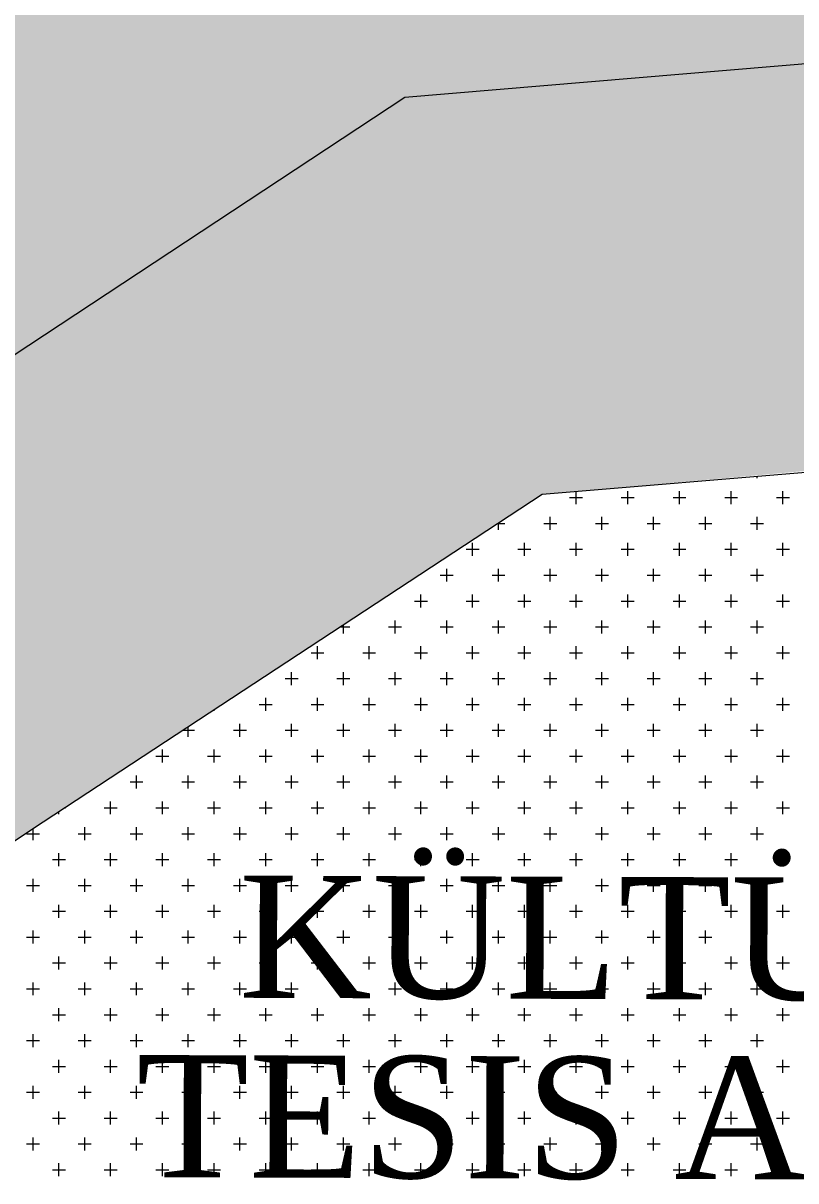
# Model space of a CAD drawing. Header units: metres. Extents: x 476631 to 477421, y 4483749 to 4484052.
# Drawn here: x 476742.04 to 476761.02, y 4483831.25 to 4483859.68 of the extents above; entities that cross this region are included whole.
import ezdxf

# ---------------------------------------------------------------- set-up
doc = ezdxf.new("R2010")
doc.units = ezdxf.units.M
for name, color, linetype, lineweight in [('M2', 1, 'Continuous', 25), ('PL_KÜLTÜREL_TESİS', 151, 'Continuous', 0), ('serbest', 10, 'Continuous', 0), ('SM_SEMBOL', 18, 'Continuous', 0), ('TK_PARSEL', 1, 'Continuous', 0)]:
    doc.layers.add(name, color=color, linetype=linetype, lineweight=lineweight)
doc.styles.get("Standard").update_dxf_attribs({"font": 'TimesNewRoman.ttf'})

msp = doc.modelspace()

# ---------------------------------------------------------------- hatches: boundary and pattern name
at = {"layer": 'M2'}
h = msp.add_hatch(color=3, dxfattribs=at)
h.dxf.hatch_style = 1
h.paths.add_polyline_path([(476754.153, 4483879.999), (476741.614, 4483871.759), (476731.585, 4483865.169), (476730.75, 4483864.62), (476740.12, 4483850.41), (476751.414, 4483857.857), (476767.03, 4483859.173), (476767.855, 4483860.964)])
at = {"layer": 'M2', "true_color": 0x636466}
h = msp.add_hatch(color=251, dxfattribs=at)
h.dxf.hatch_style = 1
h.paths.add_polyline_path([(476754.783, 4483848.104), (476776.574, 4483850.058), (476767.03, 4483859.173), (476751.414, 4483857.857), (476740.12, 4483850.41), (476721.581, 4483838.252), (476730.286, 4483832.005)])
at = {"layer": 'serbest'}
h = msp.add_hatch(color=4, dxfattribs=at)
h.dxf.hatch_style = 1
h.paths.add_polyline_path([(476754.153, 4483879.999), (476741.614, 4483871.759), (476731.585, 4483865.169), (476730.75, 4483864.62), (476740.12, 4483850.41), (476751.414, 4483857.857), (476767.03, 4483859.173), (476767.855, 4483860.964)])

# ---------------------------------------------------------------- linework, layer by layer
at = {"layer": 'PL_KÜLTÜREL_TESİS'}
for p, q in [((476777.593, 4483850.026), (476754.783, 4483848.104)), ((476754.783, 4483848.104), (476742.534, 4483840.055)), ((476742.534, 4483840.055), (476730.286, 4483832.005))]:
    msp.add_line(p, q, dxfattribs=at)
at = {"layer": 'PL_KÜLTÜREL_TESİS', "linetype": 'Continuous'}
for p, q in [((476760.064, 4483848.506), (476760.064, 4483848.549)), ((476755.619, 4483847.871), (476755.619, 4483848.175)), ((476756.889, 4483847.871), (476756.889, 4483848.189)), ((476758.159, 4483847.871), (476758.159, 4483848.189)), ((476759.429, 4483847.871), (476759.429, 4483848.189)), ((476760.699, 4483847.871), (476760.699, 4483848.189)), ((476755.46, 4483848.03), (476755.777, 4483848.03)), ((476756.73, 4483848.03), (476757.047, 4483848.03)), ((476758, 4483848.03), (476758.317, 4483848.03)), ((476759.27, 4483848.03), (476759.587, 4483848.03)), ((476760.54, 4483848.03), (476760.857, 4483848.03)), ((476754.984, 4483847.236), (476754.984, 4483847.554)), ((476756.254, 4483847.236), (476756.254, 4483847.554)), ((476757.524, 4483847.236), (476757.524, 4483847.554)), ((476758.794, 4483847.236), (476758.794, 4483847.554)), ((476760.064, 4483847.236), (476760.064, 4483847.554)), ((476753.704, 4483847.395), (476753.873, 4483847.395)), ((476753.714, 4483847.236), (476753.714, 4483847.402)), ((476754.825, 4483847.395), (476755.143, 4483847.395)), ((476756.095, 4483847.395), (476756.413, 4483847.395)), ((476757.365, 4483847.395), (476757.683, 4483847.395)), ((476758.635, 4483847.395), (476758.953, 4483847.395)), ((476759.905, 4483847.395), (476760.223, 4483847.395)), ((476752.92, 4483846.76), (476753.237, 4483846.76)), ((476753.079, 4483846.601), (476753.079, 4483846.919)), ((476754.19, 4483846.76), (476754.507, 4483846.76)), ((476754.349, 4483846.601), (476754.349, 4483846.919)), ((476755.46, 4483846.76), (476755.777, 4483846.76)), ((476755.619, 4483846.601), (476755.619, 4483846.919)), ((476756.73, 4483846.76), (476757.047, 4483846.76)), ((476756.889, 4483846.601), (476756.889, 4483846.919)), ((476758, 4483846.76), (476758.317, 4483846.76)), ((476758.159, 4483846.601), (476758.159, 4483846.919)), ((476759.27, 4483846.76), (476759.587, 4483846.76)), ((476759.429, 4483846.601), (476759.429, 4483846.919)), ((476760.54, 4483846.76), (476760.857, 4483846.76)), ((476760.699, 4483846.601), (476760.699, 4483846.919)), ((476752.285, 4483846.125), (476752.602, 4483846.125)), ((476752.444, 4483845.966), (476752.444, 4483846.284)), ((476753.555, 4483846.125), (476753.873, 4483846.125)), ((476753.714, 4483845.966), (476753.714, 4483846.284)), ((476754.825, 4483846.125), (476755.143, 4483846.125)), ((476754.984, 4483845.966), (476754.984, 4483846.284)), ((476756.095, 4483846.125), (476756.413, 4483846.125)), ((476756.254, 4483845.966), (476756.254, 4483846.284)), ((476757.365, 4483846.125), (476757.683, 4483846.125)), ((476757.524, 4483845.966), (476757.524, 4483846.284)), ((476758.635, 4483846.125), (476758.953, 4483846.125)), ((476758.794, 4483845.966), (476758.794, 4483846.284)), ((476759.905, 4483846.125), (476760.223, 4483846.125)), ((476760.064, 4483845.966), (476760.064, 4483846.284)), ((476751.809, 4483845.331), (476751.809, 4483845.649)), ((476753.079, 4483845.331), (476753.079, 4483845.649)), ((476754.349, 4483845.331), (476754.349, 4483845.649)), ((476755.619, 4483845.331), (476755.619, 4483845.649)), ((476756.889, 4483845.331), (476756.889, 4483845.649)), ((476758.159, 4483845.331), (476758.159, 4483845.649)), ((476759.429, 4483845.331), (476759.429, 4483845.649)), ((476760.699, 4483845.331), (476760.699, 4483845.649)), ((476751.65, 4483845.49), (476751.967, 4483845.49)), ((476752.92, 4483845.49), (476753.237, 4483845.49)), ((476754.19, 4483845.49), (476754.507, 4483845.49)), ((476755.46, 4483845.49), (476755.777, 4483845.49)), ((476756.73, 4483845.49), (476757.047, 4483845.49)), ((476758, 4483845.49), (476758.317, 4483845.49)), ((476759.27, 4483845.49), (476759.587, 4483845.49)), ((476760.54, 4483845.49), (476760.857, 4483845.49)), ((476751.174, 4483844.696), (476751.174, 4483845.014)), ((476752.444, 4483844.696), (476752.444, 4483845.014)), ((476753.714, 4483844.696), (476753.714, 4483845.014)), ((476754.984, 4483844.696), (476754.984, 4483845.014)), ((476756.254, 4483844.696), (476756.254, 4483845.014)), ((476757.524, 4483844.696), (476757.524, 4483845.014)), ((476758.794, 4483844.696), (476758.794, 4483845.014)), ((476760.064, 4483844.696), (476760.064, 4483845.014)), ((476749.839, 4483844.855), (476750.062, 4483844.855)), ((476749.904, 4483844.696), (476749.904, 4483844.898)), ((476751.015, 4483844.855), (476751.333, 4483844.855)), ((476752.285, 4483844.855), (476752.602, 4483844.855)), ((476753.555, 4483844.855), (476753.873, 4483844.855)), ((476754.825, 4483844.855), (476755.143, 4483844.855)), ((476756.095, 4483844.855), (476756.413, 4483844.855)), ((476757.365, 4483844.855), (476757.683, 4483844.855)), ((476758.635, 4483844.855), (476758.953, 4483844.855)), ((476759.905, 4483844.855), (476760.223, 4483844.855)), ((476749.11, 4483844.22), (476749.427, 4483844.22)), ((476749.269, 4483844.061), (476749.269, 4483844.379)), ((476750.38, 4483844.22), (476750.697, 4483844.22)), ((476750.539, 4483844.061), (476750.539, 4483844.379)), ((476751.65, 4483844.22), (476751.967, 4483844.22)), ((476751.809, 4483844.061), (476751.809, 4483844.379)), ((476752.92, 4483844.22), (476753.237, 4483844.22)), ((476753.079, 4483844.061), (476753.079, 4483844.379)), ((476754.19, 4483844.22), (476754.507, 4483844.22)), ((476754.349, 4483844.061), (476754.349, 4483844.379)), ((476755.46, 4483844.22), (476755.777, 4483844.22)), ((476755.619, 4483844.061), (476755.619, 4483844.379)), ((476756.73, 4483844.22), (476757.047, 4483844.22)), ((476756.889, 4483844.061), (476756.889, 4483844.379)), ((476758, 4483844.22), (476758.317, 4483844.22)), ((476758.159, 4483844.061), (476758.159, 4483844.379)), ((476759.27, 4483844.22), (476759.587, 4483844.22)), ((476759.429, 4483844.061), (476759.429, 4483844.379)), ((476760.54, 4483844.22), (476760.857, 4483844.22)), ((476760.699, 4483844.061), (476760.699, 4483844.379)), ((476748.475, 4483843.585), (476748.792, 4483843.585)), ((476748.634, 4483843.426), (476748.634, 4483843.744)), ((476749.745, 4483843.585), (476750.062, 4483843.585)), ((476749.904, 4483843.426), (476749.904, 4483843.744)), ((476751.015, 4483843.585), (476751.333, 4483843.585)), ((476751.174, 4483843.426), (476751.174, 4483843.744)), ((476752.285, 4483843.585), (476752.602, 4483843.585)), ((476752.444, 4483843.426), (476752.444, 4483843.744)), ((476753.555, 4483843.585), (476753.873, 4483843.585)), ((476753.714, 4483843.426), (476753.714, 4483843.744)), ((476754.825, 4483843.585), (476755.143, 4483843.585)), ((476754.984, 4483843.426), (476754.984, 4483843.744)), ((476756.095, 4483843.585), (476756.413, 4483843.585)), ((476756.254, 4483843.426), (476756.254, 4483843.744)), ((476757.365, 4483843.585), (476757.683, 4483843.585)), ((476757.524, 4483843.426), (476757.524, 4483843.744)), ((476758.635, 4483843.585), (476758.953, 4483843.585)), ((476758.794, 4483843.426), (476758.794, 4483843.744)), ((476759.905, 4483843.585), (476760.223, 4483843.585)), ((476760.064, 4483843.426), (476760.064, 4483843.744)), ((476747.999, 4483842.791), (476747.999, 4483843.109)), ((476749.269, 4483842.791), (476749.269, 4483843.109)), ((476750.539, 4483842.791), (476750.539, 4483843.109)), ((476751.809, 4483842.791), (476751.809, 4483843.109)), ((476753.079, 4483842.791), (476753.079, 4483843.109)), ((476754.349, 4483842.791), (476754.349, 4483843.109)), ((476755.619, 4483842.791), (476755.619, 4483843.109)), ((476756.889, 4483842.791), (476756.889, 4483843.109)), ((476758.159, 4483842.791), (476758.159, 4483843.109)), ((476759.429, 4483842.791), (476759.429, 4483843.109)), ((476760.699, 4483842.791), (476760.699, 4483843.109)), ((476746.729, 4483842.791), (476746.729, 4483842.811)), ((476747.84, 4483842.95), (476748.157, 4483842.95)), ((476749.11, 4483842.95), (476749.427, 4483842.95)), ((476750.38, 4483842.95), (476750.697, 4483842.95)), ((476751.65, 4483842.95), (476751.967, 4483842.95)), ((476752.92, 4483842.95), (476753.237, 4483842.95)), ((476754.19, 4483842.95), (476754.507, 4483842.95)), ((476755.46, 4483842.95), (476755.777, 4483842.95)), ((476756.73, 4483842.95), (476757.047, 4483842.95)), ((476758, 4483842.95), (476758.317, 4483842.95)), ((476759.27, 4483842.95), (476759.587, 4483842.95)), ((476760.54, 4483842.95), (476760.857, 4483842.95)), ((476747.364, 4483842.156), (476747.364, 4483842.474)), ((476748.634, 4483842.156), (476748.634, 4483842.474)), ((476749.904, 4483842.156), (476749.904, 4483842.474)), ((476751.174, 4483842.156), (476751.174, 4483842.474)), ((476752.444, 4483842.156), (476752.444, 4483842.474)), ((476753.714, 4483842.156), (476753.714, 4483842.474)), ((476754.984, 4483842.156), (476754.984, 4483842.474)), ((476756.254, 4483842.156), (476756.254, 4483842.474)), ((476757.524, 4483842.156), (476757.524, 4483842.474)), ((476758.794, 4483842.156), (476758.794, 4483842.474)), ((476760.064, 4483842.156), (476760.064, 4483842.474)), ((476745.973, 4483842.315), (476746.252, 4483842.315)), ((476746.094, 4483842.156), (476746.094, 4483842.394)), ((476747.205, 4483842.315), (476747.523, 4483842.315)), ((476748.475, 4483842.315), (476748.792, 4483842.315)), ((476749.745, 4483842.315), (476750.062, 4483842.315)), ((476751.015, 4483842.315), (476751.333, 4483842.315)), ((476752.285, 4483842.315), (476752.602, 4483842.315)), ((476753.555, 4483842.315), (476753.873, 4483842.315)), ((476754.825, 4483842.315), (476755.143, 4483842.315)), ((476756.095, 4483842.315), (476756.413, 4483842.315)), ((476757.365, 4483842.315), (476757.683, 4483842.315)), ((476758.635, 4483842.315), (476758.953, 4483842.315)), ((476759.905, 4483842.315), (476760.223, 4483842.315)), ((476745.3, 4483841.68), (476745.617, 4483841.68)), ((476745.459, 4483841.521), (476745.459, 4483841.839)), ((476746.57, 4483841.68), (476746.887, 4483841.68)), ((476746.729, 4483841.521), (476746.729, 4483841.839)), ((476747.84, 4483841.68), (476748.157, 4483841.68)), ((476747.999, 4483841.521), (476747.999, 4483841.839)), ((476749.11, 4483841.68), (476749.427, 4483841.68)), ((476749.269, 4483841.521), (476749.269, 4483841.839)), ((476750.38, 4483841.68), (476750.697, 4483841.68)), ((476750.539, 4483841.521), (476750.539, 4483841.839)), ((476751.65, 4483841.68), (476751.967, 4483841.68)), ((476751.809, 4483841.521), (476751.809, 4483841.839)), ((476752.92, 4483841.68), (476753.237, 4483841.68)), ((476753.079, 4483841.521), (476753.079, 4483841.839)), ((476754.19, 4483841.68), (476754.507, 4483841.68)), ((476754.349, 4483841.521), (476754.349, 4483841.839)), ((476755.46, 4483841.68), (476755.777, 4483841.68)), ((476755.619, 4483841.521), (476755.619, 4483841.839)), ((476756.73, 4483841.68), (476757.047, 4483841.68)), ((476756.889, 4483841.521), (476756.889, 4483841.839)), ((476758, 4483841.68), (476758.317, 4483841.68)), ((476758.159, 4483841.521), (476758.159, 4483841.839)), ((476759.27, 4483841.68), (476759.587, 4483841.68)), ((476759.429, 4483841.521), (476759.429, 4483841.839)), ((476760.54, 4483841.68), (476760.857, 4483841.68)), ((476760.699, 4483841.521), (476760.699, 4483841.839)), ((476744.665, 4483841.045), (476744.982, 4483841.045)), ((476744.824, 4483840.886), (476744.824, 4483841.204)), ((476745.935, 4483841.045), (476746.252, 4483841.045)), ((476746.094, 4483840.886), (476746.094, 4483841.204)), ((476747.205, 4483841.045), (476747.523, 4483841.045)), ((476747.364, 4483840.886), (476747.364, 4483841.204)), ((476748.475, 4483841.045), (476748.792, 4483841.045)), ((476748.634, 4483840.886), (476748.634, 4483841.204)), ((476749.745, 4483841.045), (476750.062, 4483841.045)), ((476749.904, 4483840.886), (476749.904, 4483841.204)), ((476751.015, 4483841.045), (476751.333, 4483841.045)), ((476751.174, 4483840.886), (476751.174, 4483841.204)), ((476752.285, 4483841.045), (476752.602, 4483841.045)), ((476752.444, 4483840.886), (476752.444, 4483841.204)), ((476753.555, 4483841.045), (476753.873, 4483841.045)), ((476753.714, 4483840.886), (476753.714, 4483841.204)), ((476754.825, 4483841.045), (476755.143, 4483841.045)), ((476754.984, 4483840.886), (476754.984, 4483841.204)), ((476756.095, 4483841.045), (476756.413, 4483841.045)), ((476756.254, 4483840.886), (476756.254, 4483841.204)), ((476757.365, 4483841.045), (476757.683, 4483841.045)), ((476757.524, 4483840.886), (476757.524, 4483841.204)), ((476758.635, 4483841.045), (476758.953, 4483841.045)), ((476758.794, 4483840.886), (476758.794, 4483841.204)), ((476759.905, 4483841.045), (476760.223, 4483841.045)), ((476760.064, 4483840.886), (476760.064, 4483841.204)), ((476744.189, 4483840.251), (476744.189, 4483840.569)), ((476745.459, 4483840.251), (476745.459, 4483840.569)), ((476746.729, 4483840.251), (476746.729, 4483840.569)), ((476747.999, 4483840.251), (476747.999, 4483840.569)), ((476749.269, 4483840.251), (476749.269, 4483840.569)), ((476750.539, 4483840.251), (476750.539, 4483840.569)), ((476751.809, 4483840.251), (476751.809, 4483840.569)), ((476753.079, 4483840.251), (476753.079, 4483840.569)), ((476754.349, 4483840.251), (476754.349, 4483840.569)), ((476755.619, 4483840.251), (476755.619, 4483840.569)), ((476756.889, 4483840.251), (476756.889, 4483840.569)), ((476758.159, 4483840.251), (476758.159, 4483840.569)), ((476759.429, 4483840.251), (476759.429, 4483840.569)), ((476760.699, 4483840.251), (476760.699, 4483840.569)), ((476742.919, 4483840.251), (476742.919, 4483840.308)), ((476743.075, 4483840.41), (476743.077, 4483840.41)), ((476744.03, 4483840.41), (476744.347, 4483840.41)), ((476745.3, 4483840.41), (476745.617, 4483840.41)), ((476746.57, 4483840.41), (476746.887, 4483840.41)), ((476747.84, 4483840.41), (476748.157, 4483840.41)), ((476749.11, 4483840.41), (476749.427, 4483840.41)), ((476750.38, 4483840.41), (476750.697, 4483840.41)), ((476751.65, 4483840.41), (476751.967, 4483840.41)), ((476752.92, 4483840.41), (476753.237, 4483840.41)), ((476754.19, 4483840.41), (476754.507, 4483840.41)), ((476755.46, 4483840.41), (476755.777, 4483840.41)), ((476756.73, 4483840.41), (476757.047, 4483840.41)), ((476758, 4483840.41), (476758.317, 4483840.41)), ((476759.27, 4483840.41), (476759.587, 4483840.41)), ((476760.54, 4483840.41), (476760.857, 4483840.41)), ((476742.284, 4483839.616), (476742.284, 4483839.89)), ((476743.554, 4483839.616), (476743.554, 4483839.934)), ((476744.824, 4483839.616), (476744.824, 4483839.934)), ((476746.094, 4483839.616), (476746.094, 4483839.934)), ((476747.364, 4483839.616), (476747.364, 4483839.934)), ((476748.634, 4483839.616), (476748.634, 4483839.934)), ((476749.904, 4483839.616), (476749.904, 4483839.934)), ((476751.174, 4483839.616), (476751.174, 4483839.934)), ((476752.444, 4483839.616), (476752.444, 4483839.934)), ((476753.714, 4483839.616), (476753.714, 4483839.934)), ((476754.984, 4483839.616), (476754.984, 4483839.934)), ((476756.254, 4483839.616), (476756.254, 4483839.934)), ((476757.524, 4483839.616), (476757.524, 4483839.934)), ((476758.794, 4483839.616), (476758.794, 4483839.934)), ((476760.064, 4483839.616), (476760.064, 4483839.934)), ((476742.125, 4483839.775), (476742.442, 4483839.775)), ((476743.395, 4483839.775), (476743.712, 4483839.775)), ((476744.665, 4483839.775), (476744.982, 4483839.775)), ((476745.935, 4483839.775), (476746.252, 4483839.775)), ((476747.205, 4483839.775), (476747.523, 4483839.775)), ((476748.475, 4483839.775), (476748.792, 4483839.775)), ((476749.745, 4483839.775), (476750.062, 4483839.775)), ((476751.015, 4483839.775), (476751.333, 4483839.775)), ((476752.285, 4483839.775), (476752.602, 4483839.775)), ((476753.555, 4483839.775), (476753.873, 4483839.775)), ((476754.825, 4483839.775), (476755.143, 4483839.775)), ((476756.095, 4483839.775), (476756.413, 4483839.775)), ((476757.365, 4483839.775), (476757.683, 4483839.775)), ((476758.635, 4483839.775), (476758.953, 4483839.775)), ((476759.905, 4483839.775), (476760.223, 4483839.775)), ((476742.919, 4483838.981), (476742.919, 4483839.299)), ((476744.189, 4483838.981), (476744.189, 4483839.299)), ((476745.459, 4483838.981), (476745.459, 4483839.299)), ((476746.729, 4483838.981), (476746.729, 4483839.299)), ((476747.999, 4483838.981), (476747.999, 4483839.299)), ((476749.269, 4483838.981), (476749.269, 4483839.299)), ((476750.539, 4483838.981), (476750.539, 4483839.299)), ((476751.809, 4483838.981), (476751.809, 4483839.299)), ((476753.079, 4483838.981), (476753.079, 4483839.299)), ((476754.349, 4483838.981), (476754.349, 4483839.299)), ((476755.619, 4483838.981), (476755.619, 4483839.299)), ((476756.889, 4483838.981), (476756.889, 4483839.299)), ((476758.159, 4483838.981), (476758.159, 4483839.299)), ((476759.429, 4483838.981), (476759.429, 4483839.299)), ((476760.699, 4483838.981), (476760.699, 4483839.299)), ((476742.76, 4483839.14), (476743.077, 4483839.14)), ((476744.03, 4483839.14), (476744.347, 4483839.14)), ((476745.3, 4483839.14), (476745.617, 4483839.14)), ((476746.57, 4483839.14), (476746.887, 4483839.14)), ((476747.84, 4483839.14), (476748.157, 4483839.14)), ((476749.11, 4483839.14), (476749.427, 4483839.14)), ((476750.38, 4483839.14), (476750.697, 4483839.14)), ((476751.65, 4483839.14), (476751.967, 4483839.14)), ((476752.92, 4483839.14), (476753.237, 4483839.14)), ((476754.19, 4483839.14), (476754.507, 4483839.14)), ((476755.46, 4483839.14), (476755.777, 4483839.14)), ((476756.73, 4483839.14), (476757.047, 4483839.14)), ((476758, 4483839.14), (476758.317, 4483839.14)), ((476759.27, 4483839.14), (476759.587, 4483839.14)), ((476760.54, 4483839.14), (476760.857, 4483839.14)), ((476742.125, 4483838.505), (476742.442, 4483838.505)), ((476742.284, 4483838.346), (476742.284, 4483838.664)), ((476743.395, 4483838.505), (476743.712, 4483838.505)), ((476743.554, 4483838.346), (476743.554, 4483838.664)), ((476744.665, 4483838.505), (476744.982, 4483838.505)), ((476744.824, 4483838.346), (476744.824, 4483838.664)), ((476745.935, 4483838.505), (476746.252, 4483838.505)), ((476746.094, 4483838.346), (476746.094, 4483838.664)), ((476747.205, 4483838.505), (476747.523, 4483838.505)), ((476747.364, 4483838.346), (476747.364, 4483838.664)), ((476748.475, 4483838.505), (476748.792, 4483838.505)), ((476748.634, 4483838.346), (476748.634, 4483838.664)), ((476749.745, 4483838.505), (476750.062, 4483838.505)), ((476749.904, 4483838.346), (476749.904, 4483838.664)), ((476751.015, 4483838.505), (476751.333, 4483838.505)), ((476751.174, 4483838.346), (476751.174, 4483838.664)), ((476752.285, 4483838.505), (476752.602, 4483838.505)), ((476752.444, 4483838.346), (476752.444, 4483838.664)), ((476753.555, 4483838.505), (476753.873, 4483838.505)), ((476753.714, 4483838.346), (476753.714, 4483838.664)), ((476754.825, 4483838.505), (476755.143, 4483838.505)), ((476754.984, 4483838.346), (476754.984, 4483838.664)), ((476756.095, 4483838.505), (476756.413, 4483838.505)), ((476756.254, 4483838.346), (476756.254, 4483838.664)), ((476757.365, 4483838.505), (476757.683, 4483838.505)), ((476757.524, 4483838.346), (476757.524, 4483838.664)), ((476758.635, 4483838.505), (476758.953, 4483838.505)), ((476758.794, 4483838.346), (476758.794, 4483838.664)), ((476759.905, 4483838.505), (476760.223, 4483838.505)), ((476760.064, 4483838.346), (476760.064, 4483838.664)), ((476742.919, 4483837.711), (476742.919, 4483838.029)), ((476744.189, 4483837.711), (476744.189, 4483838.029)), ((476745.459, 4483837.711), (476745.459, 4483838.029)), ((476746.729, 4483837.711), (476746.729, 4483838.029)), ((476747.999, 4483837.711), (476747.999, 4483838.029)), ((476749.269, 4483837.711), (476749.269, 4483838.029)), ((476750.539, 4483837.711), (476750.539, 4483838.029)), ((476751.809, 4483837.711), (476751.809, 4483838.029)), ((476753.079, 4483837.711), (476753.079, 4483838.029)), ((476754.349, 4483837.711), (476754.349, 4483838.029)), ((476755.619, 4483837.711), (476755.619, 4483838.029)), ((476756.889, 4483837.711), (476756.889, 4483838.029)), ((476758.159, 4483837.711), (476758.159, 4483838.029)), ((476759.429, 4483837.711), (476759.429, 4483838.029)), ((476760.699, 4483837.711), (476760.699, 4483838.029)), ((476742.76, 4483837.87), (476743.077, 4483837.87)), ((476744.03, 4483837.87), (476744.347, 4483837.87)), ((476745.3, 4483837.87), (476745.617, 4483837.87)), ((476746.57, 4483837.87), (476746.887, 4483837.87)), ((476747.84, 4483837.87), (476748.157, 4483837.87)), ((476749.11, 4483837.87), (476749.427, 4483837.87)), ((476750.38, 4483837.87), (476750.697, 4483837.87)), ((476751.65, 4483837.87), (476751.967, 4483837.87)), ((476752.92, 4483837.87), (476753.237, 4483837.87)), ((476754.19, 4483837.87), (476754.507, 4483837.87)), ((476755.46, 4483837.87), (476755.777, 4483837.87)), ((476756.73, 4483837.87), (476757.047, 4483837.87)), ((476758, 4483837.87), (476758.317, 4483837.87)), ((476759.27, 4483837.87), (476759.587, 4483837.87)), ((476760.54, 4483837.87), (476760.857, 4483837.87)), ((476742.284, 4483837.076), (476742.284, 4483837.394)), ((476743.554, 4483837.076), (476743.554, 4483837.394)), ((476744.824, 4483837.076), (476744.824, 4483837.394)), ((476746.094, 4483837.076), (476746.094, 4483837.394)), ((476747.364, 4483837.076), (476747.364, 4483837.394)), ((476748.634, 4483837.076), (476748.634, 4483837.394)), ((476749.904, 4483837.076), (476749.904, 4483837.394)), ((476751.174, 4483837.076), (476751.174, 4483837.394)), ((476752.444, 4483837.076), (476752.444, 4483837.394)), ((476753.714, 4483837.076), (476753.714, 4483837.394)), ((476754.984, 4483837.076), (476754.984, 4483837.394)), ((476756.254, 4483837.076), (476756.254, 4483837.394)), ((476757.524, 4483837.076), (476757.524, 4483837.394)), ((476758.794, 4483837.076), (476758.794, 4483837.394)), ((476760.064, 4483837.076), (476760.064, 4483837.394)), ((476742.125, 4483837.235), (476742.442, 4483837.235)), ((476743.395, 4483837.235), (476743.712, 4483837.235)), ((476744.665, 4483837.235), (476744.982, 4483837.235)), ((476745.935, 4483837.235), (476746.252, 4483837.235)), ((476747.205, 4483837.235), (476747.523, 4483837.235)), ((476748.475, 4483837.235), (476748.792, 4483837.235)), ((476749.745, 4483837.235), (476750.062, 4483837.235)), ((476751.015, 4483837.235), (476751.333, 4483837.235)), ((476752.285, 4483837.235), (476752.602, 4483837.235)), ((476753.555, 4483837.235), (476753.873, 4483837.235)), ((476754.825, 4483837.235), (476755.143, 4483837.235)), ((476756.095, 4483837.235), (476756.413, 4483837.235)), ((476757.365, 4483837.235), (476757.683, 4483837.235)), ((476758.635, 4483837.235), (476758.953, 4483837.235)), ((476759.905, 4483837.235), (476760.223, 4483837.235)), ((476742.919, 4483836.441), (476742.919, 4483836.759)), ((476744.189, 4483836.441), (476744.189, 4483836.759)), ((476745.459, 4483836.441), (476745.459, 4483836.759)), ((476746.729, 4483836.441), (476746.729, 4483836.759)), ((476747.999, 4483836.441), (476747.999, 4483836.759)), ((476749.269, 4483836.441), (476749.269, 4483836.759)), ((476750.539, 4483836.441), (476750.539, 4483836.759)), ((476751.809, 4483836.441), (476751.809, 4483836.759)), ((476753.079, 4483836.441), (476753.079, 4483836.759)), ((476754.349, 4483836.441), (476754.349, 4483836.759)), ((476755.619, 4483836.441), (476755.619, 4483836.759)), ((476756.889, 4483836.441), (476756.889, 4483836.759)), ((476758.159, 4483836.441), (476758.159, 4483836.759)), ((476759.429, 4483836.441), (476759.429, 4483836.759)), ((476760.699, 4483836.441), (476760.699, 4483836.759)), ((476742.76, 4483836.6), (476743.077, 4483836.6)), ((476744.03, 4483836.6), (476744.347, 4483836.6)), ((476745.3, 4483836.6), (476745.617, 4483836.6)), ((476746.57, 4483836.6), (476746.887, 4483836.6)), ((476747.84, 4483836.6), (476748.157, 4483836.6)), ((476749.11, 4483836.6), (476749.427, 4483836.6)), ((476750.38, 4483836.6), (476750.697, 4483836.6)), ((476751.65, 4483836.6), (476751.967, 4483836.6)), ((476752.92, 4483836.6), (476753.237, 4483836.6)), ((476754.19, 4483836.6), (476754.507, 4483836.6)), ((476755.46, 4483836.6), (476755.777, 4483836.6)), ((476756.73, 4483836.6), (476757.047, 4483836.6)), ((476758, 4483836.6), (476758.317, 4483836.6)), ((476759.27, 4483836.6), (476759.587, 4483836.6)), ((476760.54, 4483836.6), (476760.857, 4483836.6)), ((476742.125, 4483835.965), (476742.442, 4483835.965)), ((476742.284, 4483835.806), (476742.284, 4483836.124)), ((476743.395, 4483835.965), (476743.712, 4483835.965)), ((476743.554, 4483835.806), (476743.554, 4483836.124)), ((476744.665, 4483835.965), (476744.982, 4483835.965)), ((476744.824, 4483835.806), (476744.824, 4483836.124)), ((476745.935, 4483835.965), (476746.252, 4483835.965)), ((476746.094, 4483835.806), (476746.094, 4483836.124)), ((476747.205, 4483835.965), (476747.523, 4483835.965)), ((476747.364, 4483835.806), (476747.364, 4483836.124)), ((476748.475, 4483835.965), (476748.792, 4483835.965)), ((476748.634, 4483835.806), (476748.634, 4483836.124)), ((476749.745, 4483835.965), (476750.062, 4483835.965)), ((476749.904, 4483835.806), (476749.904, 4483836.124)), ((476751.015, 4483835.965), (476751.333, 4483835.965)), ((476751.174, 4483835.806), (476751.174, 4483836.124)), ((476752.285, 4483835.965), (476752.602, 4483835.965)), ((476752.444, 4483835.806), (476752.444, 4483836.124)), ((476753.555, 4483835.965), (476753.873, 4483835.965)), ((476753.714, 4483835.806), (476753.714, 4483836.124)), ((476754.825, 4483835.965), (476755.143, 4483835.965)), ((476754.984, 4483835.806), (476754.984, 4483836.124)), ((476756.095, 4483835.965), (476756.413, 4483835.965)), ((476756.254, 4483835.806), (476756.254, 4483836.124)), ((476757.365, 4483835.965), (476757.683, 4483835.965)), ((476757.524, 4483835.806), (476757.524, 4483836.124)), ((476758.635, 4483835.965), (476758.953, 4483835.965)), ((476758.794, 4483835.806), (476758.794, 4483836.124)), ((476759.905, 4483835.965), (476760.223, 4483835.965)), ((476760.064, 4483835.806), (476760.064, 4483836.124)), ((476742.76, 4483835.33), (476743.077, 4483835.33)), ((476742.919, 4483835.171), (476742.919, 4483835.489)), ((476744.03, 4483835.33), (476744.347, 4483835.33)), ((476744.189, 4483835.171), (476744.189, 4483835.489)), ((476745.3, 4483835.33), (476745.617, 4483835.33)), ((476745.459, 4483835.171), (476745.459, 4483835.489)), ((476746.57, 4483835.33), (476746.887, 4483835.33)), ((476746.729, 4483835.171), (476746.729, 4483835.489)), ((476747.84, 4483835.33), (476748.157, 4483835.33)), ((476747.999, 4483835.171), (476747.999, 4483835.489)), ((476749.11, 4483835.33), (476749.427, 4483835.33)), ((476749.269, 4483835.171), (476749.269, 4483835.489)), ((476750.38, 4483835.33), (476750.697, 4483835.33)), ((476750.539, 4483835.171), (476750.539, 4483835.489)), ((476751.65, 4483835.33), (476751.967, 4483835.33)), ((476751.809, 4483835.171), (476751.809, 4483835.489)), ((476752.92, 4483835.33), (476753.237, 4483835.33)), ((476753.079, 4483835.171), (476753.079, 4483835.489)), ((476754.19, 4483835.33), (476754.507, 4483835.33)), ((476754.349, 4483835.171), (476754.349, 4483835.489)), ((476755.46, 4483835.33), (476755.777, 4483835.33)), ((476755.619, 4483835.171), (476755.619, 4483835.489)), ((476756.73, 4483835.33), (476757.047, 4483835.33)), ((476756.889, 4483835.171), (476756.889, 4483835.489)), ((476758, 4483835.33), (476758.317, 4483835.33)), ((476758.159, 4483835.171), (476758.159, 4483835.489)), ((476759.27, 4483835.33), (476759.587, 4483835.33)), ((476759.429, 4483835.171), (476759.429, 4483835.489)), ((476760.54, 4483835.33), (476760.857, 4483835.33)), ((476760.699, 4483835.171), (476760.699, 4483835.489)), ((476742.284, 4483834.536), (476742.284, 4483834.854)), ((476743.554, 4483834.536), (476743.554, 4483834.854)), ((476744.824, 4483834.536), (476744.824, 4483834.854)), ((476746.094, 4483834.536), (476746.094, 4483834.854)), ((476747.364, 4483834.536), (476747.364, 4483834.854)), ((476748.634, 4483834.536), (476748.634, 4483834.854)), ((476749.904, 4483834.536), (476749.904, 4483834.854)), ((476751.174, 4483834.536), (476751.174, 4483834.854)), ((476752.444, 4483834.536), (476752.444, 4483834.854)), ((476753.714, 4483834.536), (476753.714, 4483834.854)), ((476754.984, 4483834.536), (476754.984, 4483834.854)), ((476756.254, 4483834.536), (476756.254, 4483834.854)), ((476757.524, 4483834.536), (476757.524, 4483834.854)), ((476758.794, 4483834.536), (476758.794, 4483834.854)), ((476760.064, 4483834.536), (476760.064, 4483834.854)), ((476742.125, 4483834.695), (476742.442, 4483834.695)), ((476743.395, 4483834.695), (476743.712, 4483834.695)), ((476744.665, 4483834.695), (476744.982, 4483834.695)), ((476745.935, 4483834.695), (476746.252, 4483834.695)), ((476747.205, 4483834.695), (476747.523, 4483834.695)), ((476748.475, 4483834.695), (476748.792, 4483834.695)), ((476749.745, 4483834.695), (476750.062, 4483834.695)), ((476751.015, 4483834.695), (476751.333, 4483834.695)), ((476752.285, 4483834.695), (476752.602, 4483834.695)), ((476753.555, 4483834.695), (476753.873, 4483834.695)), ((476754.825, 4483834.695), (476755.143, 4483834.695)), ((476756.095, 4483834.695), (476756.413, 4483834.695)), ((476757.365, 4483834.695), (476757.683, 4483834.695)), ((476758.635, 4483834.695), (476758.953, 4483834.695)), ((476759.905, 4483834.695), (476760.223, 4483834.695)), ((476742.919, 4483833.901), (476742.919, 4483834.219)), ((476744.189, 4483833.901), (476744.189, 4483834.219)), ((476745.459, 4483833.901), (476745.459, 4483834.219)), ((476746.729, 4483833.901), (476746.729, 4483834.219)), ((476747.999, 4483833.901), (476747.999, 4483834.219)), ((476749.269, 4483833.901), (476749.269, 4483834.219)), ((476750.539, 4483833.901), (476750.539, 4483834.219)), ((476751.809, 4483833.901), (476751.809, 4483834.219)), ((476753.079, 4483833.901), (476753.079, 4483834.219)), ((476754.349, 4483833.901), (476754.349, 4483834.219)), ((476755.619, 4483833.901), (476755.619, 4483834.219)), ((476756.889, 4483833.901), (476756.889, 4483834.219)), ((476758.159, 4483833.901), (476758.159, 4483834.219)), ((476759.429, 4483833.901), (476759.429, 4483834.219)), ((476760.699, 4483833.901), (476760.699, 4483834.219)), ((476742.76, 4483834.06), (476743.077, 4483834.06)), ((476744.03, 4483834.06), (476744.347, 4483834.06)), ((476745.3, 4483834.06), (476745.617, 4483834.06)), ((476746.57, 4483834.06), (476746.887, 4483834.06)), ((476747.84, 4483834.06), (476748.157, 4483834.06)), ((476749.11, 4483834.06), (476749.427, 4483834.06)), ((476750.38, 4483834.06), (476750.697, 4483834.06)), ((476751.65, 4483834.06), (476751.967, 4483834.06)), ((476752.92, 4483834.06), (476753.237, 4483834.06)), ((476754.19, 4483834.06), (476754.507, 4483834.06)), ((476755.46, 4483834.06), (476755.777, 4483834.06)), ((476756.73, 4483834.06), (476757.047, 4483834.06)), ((476758, 4483834.06), (476758.317, 4483834.06)), ((476759.27, 4483834.06), (476759.587, 4483834.06)), ((476760.54, 4483834.06), (476760.857, 4483834.06)), ((476742.125, 4483833.425), (476742.442, 4483833.425)), ((476742.284, 4483833.266), (476742.284, 4483833.584)), ((476743.395, 4483833.425), (476743.712, 4483833.425)), ((476743.554, 4483833.266), (476743.554, 4483833.584)), ((476744.665, 4483833.425), (476744.982, 4483833.425)), ((476744.824, 4483833.266), (476744.824, 4483833.584)), ((476745.935, 4483833.425), (476746.252, 4483833.425)), ((476746.094, 4483833.266), (476746.094, 4483833.584)), ((476747.205, 4483833.425), (476747.523, 4483833.425)), ((476747.364, 4483833.266), (476747.364, 4483833.584)), ((476748.475, 4483833.425), (476748.792, 4483833.425)), ((476748.634, 4483833.266), (476748.634, 4483833.584)), ((476749.745, 4483833.425), (476750.062, 4483833.425)), ((476749.904, 4483833.266), (476749.904, 4483833.584)), ((476751.015, 4483833.425), (476751.333, 4483833.425)), ((476751.174, 4483833.266), (476751.174, 4483833.584)), ((476752.285, 4483833.425), (476752.602, 4483833.425)), ((476752.444, 4483833.266), (476752.444, 4483833.584)), ((476753.555, 4483833.425), (476753.873, 4483833.425)), ((476753.714, 4483833.266), (476753.714, 4483833.584)), ((476754.825, 4483833.425), (476755.143, 4483833.425)), ((476754.984, 4483833.266), (476754.984, 4483833.584)), ((476756.095, 4483833.425), (476756.413, 4483833.425)), ((476756.254, 4483833.266), (476756.254, 4483833.584)), ((476757.365, 4483833.425), (476757.683, 4483833.425)), ((476757.524, 4483833.266), (476757.524, 4483833.584)), ((476758.635, 4483833.425), (476758.953, 4483833.425)), ((476758.794, 4483833.266), (476758.794, 4483833.584)), ((476759.905, 4483833.425), (476760.223, 4483833.425)), ((476760.064, 4483833.266), (476760.064, 4483833.584)), ((476742.76, 4483832.79), (476743.077, 4483832.79)), ((476742.919, 4483832.631), (476742.919, 4483832.949)), ((476744.03, 4483832.79), (476744.347, 4483832.79)), ((476744.189, 4483832.631), (476744.189, 4483832.949)), ((476745.3, 4483832.79), (476745.617, 4483832.79)), ((476745.459, 4483832.631), (476745.459, 4483832.949)), ((476746.57, 4483832.79), (476746.887, 4483832.79)), ((476746.729, 4483832.631), (476746.729, 4483832.949)), ((476747.84, 4483832.79), (476748.157, 4483832.79)), ((476747.999, 4483832.631), (476747.999, 4483832.949)), ((476749.11, 4483832.79), (476749.427, 4483832.79)), ((476749.269, 4483832.631), (476749.269, 4483832.949)), ((476750.38, 4483832.79), (476750.697, 4483832.79)), ((476750.539, 4483832.631), (476750.539, 4483832.949)), ((476751.65, 4483832.79), (476751.967, 4483832.79)), ((476751.809, 4483832.631), (476751.809, 4483832.949)), ((476752.92, 4483832.79), (476753.237, 4483832.79)), ((476753.079, 4483832.631), (476753.079, 4483832.949)), ((476754.19, 4483832.79), (476754.507, 4483832.79)), ((476754.349, 4483832.631), (476754.349, 4483832.949)), ((476755.46, 4483832.79), (476755.777, 4483832.79)), ((476755.619, 4483832.631), (476755.619, 4483832.949)), ((476756.73, 4483832.79), (476757.047, 4483832.79)), ((476756.889, 4483832.631), (476756.889, 4483832.949)), ((476758, 4483832.79), (476758.317, 4483832.79)), ((476758.159, 4483832.631), (476758.159, 4483832.949)), ((476759.27, 4483832.79), (476759.587, 4483832.79)), ((476759.429, 4483832.631), (476759.429, 4483832.949)), ((476760.54, 4483832.79), (476760.857, 4483832.79)), ((476760.699, 4483832.631), (476760.699, 4483832.949)), ((476742.284, 4483831.996), (476742.284, 4483832.314)), ((476743.554, 4483831.996), (476743.554, 4483832.314)), ((476744.824, 4483831.996), (476744.824, 4483832.314)), ((476746.094, 4483831.996), (476746.094, 4483832.314)), ((476747.364, 4483831.996), (476747.364, 4483832.314)), ((476748.634, 4483831.996), (476748.634, 4483832.314)), ((476749.904, 4483831.996), (476749.904, 4483832.314)), ((476751.174, 4483831.996), (476751.174, 4483832.314)), ((476752.444, 4483831.996), (476752.444, 4483832.314)), ((476753.714, 4483831.996), (476753.714, 4483832.314)), ((476754.984, 4483831.996), (476754.984, 4483832.314)), ((476756.254, 4483831.996), (476756.254, 4483832.314)), ((476757.524, 4483831.996), (476757.524, 4483832.314)), ((476758.794, 4483831.996), (476758.794, 4483832.314)), ((476760.064, 4483831.996), (476760.064, 4483832.314)), ((476742.125, 4483832.155), (476742.442, 4483832.155)), ((476743.395, 4483832.155), (476743.712, 4483832.155)), ((476744.665, 4483832.155), (476744.982, 4483832.155)), ((476745.935, 4483832.155), (476746.252, 4483832.155)), ((476747.205, 4483832.155), (476747.523, 4483832.155)), ((476748.475, 4483832.155), (476748.792, 4483832.155)), ((476749.745, 4483832.155), (476750.062, 4483832.155)), ((476751.015, 4483832.155), (476751.333, 4483832.155)), ((476752.285, 4483832.155), (476752.602, 4483832.155)), ((476753.555, 4483832.155), (476753.873, 4483832.155)), ((476754.825, 4483832.155), (476755.143, 4483832.155)), ((476756.095, 4483832.155), (476756.413, 4483832.155)), ((476757.365, 4483832.155), (476757.683, 4483832.155)), ((476758.635, 4483832.155), (476758.953, 4483832.155)), ((476759.905, 4483832.155), (476760.223, 4483832.155)), ((476742.919, 4483831.361), (476742.919, 4483831.679)), ((476744.189, 4483831.361), (476744.189, 4483831.679)), ((476745.459, 4483831.361), (476745.459, 4483831.679)), ((476746.729, 4483831.361), (476746.729, 4483831.679)), ((476747.999, 4483831.361), (476747.999, 4483831.679)), ((476749.269, 4483831.361), (476749.269, 4483831.679)), ((476750.539, 4483831.361), (476750.539, 4483831.679)), ((476751.809, 4483831.361), (476751.809, 4483831.679)), ((476753.079, 4483831.361), (476753.079, 4483831.679)), ((476754.349, 4483831.361), (476754.349, 4483831.679)), ((476755.619, 4483831.361), (476755.619, 4483831.679)), ((476756.889, 4483831.361), (476756.889, 4483831.679)), ((476758.159, 4483831.361), (476758.159, 4483831.679)), ((476759.429, 4483831.361), (476759.429, 4483831.679)), ((476760.699, 4483831.361), (476760.699, 4483831.679)), ((476742.76, 4483831.52), (476743.077, 4483831.52)), ((476744.03, 4483831.52), (476744.347, 4483831.52)), ((476745.3, 4483831.52), (476745.617, 4483831.52)), ((476746.57, 4483831.52), (476746.887, 4483831.52)), ((476747.84, 4483831.52), (476748.157, 4483831.52)), ((476749.11, 4483831.52), (476749.427, 4483831.52)), ((476750.38, 4483831.52), (476750.697, 4483831.52)), ((476751.65, 4483831.52), (476751.967, 4483831.52)), ((476752.92, 4483831.52), (476753.237, 4483831.52)), ((476754.19, 4483831.52), (476754.507, 4483831.52)), ((476755.46, 4483831.52), (476755.777, 4483831.52)), ((476756.73, 4483831.52), (476757.047, 4483831.52)), ((476758, 4483831.52), (476758.317, 4483831.52)), ((476759.27, 4483831.52), (476759.587, 4483831.52)), ((476760.54, 4483831.52), (476760.857, 4483831.52))]:
    msp.add_line(p, q, dxfattribs=at)
at = {"layer": 'TK_PARSEL'}
for p, q in [((476767.03, 4483859.173), (476751.414, 4483857.857)), ((476751.414, 4483857.857), (476740.12, 4483850.41))]:
    msp.add_line(p, q, dxfattribs=at)

# ---------------------------------------------------------------- texts
at = {"layer": 'SM_SEMBOL', "lineweight": 0}
for s, p in [('KÜLTÜREL', (476747.334, 4483835.745)), ('TESIS ALANI', (476744.81, 4483831.34))]:
    msp.add_text(s, height=3, rotation=359.8073, dxfattribs=at).set_placement(p)

doc.saveas('drawing.dxf')
